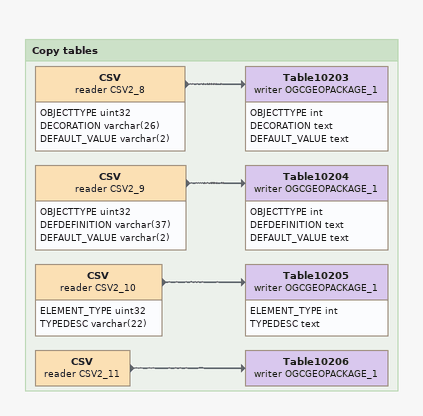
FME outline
Bookmark: Copy tables
CSV (reader CSV2_8)
    attributes: OBJECTTYPE uint32, DECORATION varchar(26), DEFAULT_VALUE varchar(2)
    -> Table10203 (writer OGCGEOPACKAGE_1)
Table10203 (writer OGCGEOPACKAGE_1)
    attributes: OBJECTTYPE int, DECORATION text, DEFAULT_VALUE text
CSV (reader CSV2_9)
    attributes: OBJECTTYPE uint32, DEFDEFINITION varchar(37), DEFAULT_VALUE varchar(2)
    -> Table10204 (writer OGCGEOPACKAGE_1)
Table10204 (writer OGCGEOPACKAGE_1)
    attributes: OBJECTTYPE int, DEFDEFINITION text, DEFAULT_VALUE text
CSV (reader CSV2_10)
    attributes: ELEMENT_TYPE uint32, TYPEDESC varchar(22)
    -> Table10205 (writer OGCGEOPACKAGE_1)
Table10205 (writer OGCGEOPACKAGE_1)
    attributes: ELEMENT_TYPE int, TYPEDESC text
CSV (reader CSV2_11)
    -> Table10206 (writer OGCGEOPACKAGE_1)
Table10206 (writer OGCGEOPACKAGE_1)
